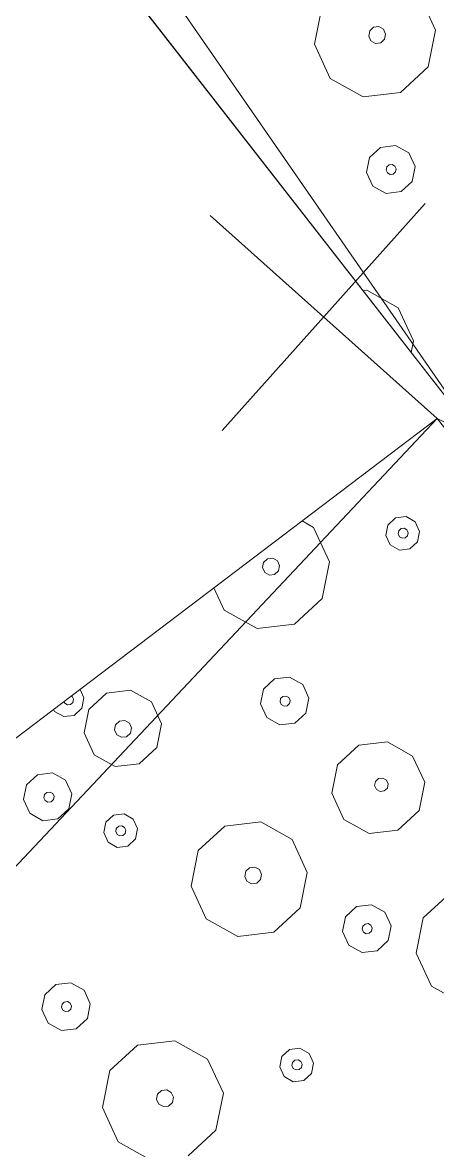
# Model space of a CAD drawing. Header units: metres. Extents: x -2858 to 512, y -1995 to 1252.
# Drawn here: x -539.375 to -538.012, y 371.495 to 375.199 of the extents above; entities that cross this region are included whole.
import ezdxf
from ezdxf.lldxf.tags import DXFTag

# ---------------------------------------------------------------- set-up
doc = ezdxf.new("R2010")
doc.units = ezdxf.units.M
for name, color, linetype in [('Calque commun', 7, 'Continuous'), ('Calque11', 7, 'Continuous'), ('Calque27', 7, 'Continuous')]:
    doc.layers.add(name, color=color, linetype=linetype)
tags = doc.linetypes.add('HIDDENX2', pattern=[0.75, 0.5, -0.25]).pattern_tags.tags
tags[6:7] = [DXFTag(74, 4), DXFTag(75, 0), DXFTag(340, '0'), DXFTag(46, 1.0), DXFTag(50, 0.0), DXFTag(44, 0.0), DXFTag(45, 0.0)]
tags[4:5] = [DXFTag(74, 4), DXFTag(75, 0), DXFTag(340, '0'), DXFTag(46, 1.0), DXFTag(50, 0.0), DXFTag(44, 0.0), DXFTag(45, 0.0)]

# ---------------------------------------------------------------- blocks, each defined once
blk = doc.blocks.new('geometrebondepartleger')
at = {"layer": 'Calque11', "color": 7, "linetype": 'Continuous', "lineweight": 9}
blk.add_line((150.3457, 147.4392, 79), (130.1803, 35.9078, 79), dxfattribs=at)
at = {"layer": 'Calque27', "color": 1, "linetype": 'Continuous', "lineweight": 9}
for p, q in [((145, 116.5, 79), (145, 117.5, 79)), ((144.5, 117, 79), (145.5, 117, 79))]:
    blk.add_line(p, q, dxfattribs=at)
blk = doc.blocks.new('pattern')
at = {"layer": 'Calque commun', "color": 54, "linetype": 'Continuous', "lineweight": 9}
for p, q in [((76.1442, 107.5216), (76.1701, 107.4057)), ((76.1701, 107.4057), (76.1228, 107.2969)), ((76.1228, 107.2969), (76.0207, 107.2365)), ((76.6024, 107.2543), (76.6162, 107.2861)), ((76.6162, 107.2861), (76.646, 107.3037)), ((76.646, 107.3037), (76.6805, 107.3004)), ((76.6805, 107.3004), (76.7064, 107.2775)), ((76.0207, 107.2365), (75.9025, 107.2478)), ((76.61, 107.2205), (76.6024, 107.2543)), ((76.6402, 107.2515), (76.6444, 107.261)), ((76.6425, 107.2413), (76.6402, 107.2515)), ((76.6444, 107.261), (76.6533, 107.2663)), ((76.6533, 107.2663), (76.6636, 107.2653)), ((76.6636, 107.2653), (76.6714, 107.2584)), ((76.6737, 107.2483), (76.6695, 107.2387)), ((76.6714, 107.2584), (76.6737, 107.2483)), ((76.7139, 107.2437), (76.7002, 107.2119)), ((76.7064, 107.2775), (76.7139, 107.2437)), ((76.6359, 107.1976), (76.61, 107.2205)), ((76.6503, 107.2345), (76.6425, 107.2413)), ((76.6606, 107.2335), (76.6503, 107.2345)), ((76.6695, 107.2387), (76.6606, 107.2335)), ((76.7002, 107.2119), (76.6704, 107.1943)), ((76.0912, 107.1296), (76.1108, 107.175)), ((76.1108, 107.175), (76.1534, 107.2001)), ((76.1534, 107.2001), (76.2026, 107.1954)), ((76.2026, 107.1954), (76.2397, 107.1627)), ((76.6704, 107.1943), (76.6359, 107.1976)), ((76.8879, 107.1317), (76.9944, 107.1946)), ((76.9944, 107.1946), (77.1174, 107.1828)), ((76.1534, 107.1245), (76.1575, 107.134)), ((76.1575, 107.134), (76.1664, 107.1393)), ((76.1664, 107.1393), (76.1768, 107.1383)), ((76.1768, 107.1383), (76.1846, 107.1315)), ((76.1846, 107.1315), (76.1868, 107.1213)), ((76.2397, 107.1627), (76.2505, 107.1145)), ((76.8388, 107.0183), (76.8879, 107.1317)), ((76.1019, 107.0814), (76.0912, 107.1296)), ((76.1556, 107.1144), (76.1534, 107.1245)), ((76.1634, 107.1075), (76.1556, 107.1144)), ((76.1737, 107.1065), (76.1634, 107.1075)), ((76.1827, 107.1118), (76.1737, 107.1065)), ((76.1868, 107.1213), (76.1827, 107.1118)), ((76.2505, 107.1145), (76.2308, 107.0691)), ((77.2101, 107.101), (77.237, 106.9804)), ((76.139, 107.0487), (76.1019, 107.0814)), ((76.2308, 107.0691), (76.1882, 107.044)), ((76.1882, 107.044), (76.139, 107.0487)), ((77.0069, 107.0185), (77.0218, 107.0273)), ((77.0218, 107.0273), (77.039, 107.0256)), ((77.039, 107.0256), (77.052, 107.0142)), ((75.6859, 106.943), (75.7677, 106.9913)), ((75.7677, 106.9913), (75.8622, 106.9823)), ((75.8622, 106.9823), (75.9333, 106.9194)), ((76.8656, 106.8977), (76.8388, 107.0183)), ((77, 107.0026), (77.0069, 107.0185)), ((77.0037, 106.9857), (77, 107.0026)), ((77.0167, 106.9742), (77.0037, 106.9857)), ((77.0557, 106.9973), (77.0488, 106.9814)), ((77.052, 107.0142), (77.0557, 106.9973)), ((77.0339, 106.9726), (77.0167, 106.9742)), ((77.0488, 106.9814), (77.0339, 106.9726)), ((77.237, 106.9804), (77.1878, 106.867)), ((75.6481, 106.8559), (75.6859, 106.943)), ((75.9333, 106.9194), (75.954, 106.8268)), ((76.1634, 106.8531), (76.2656, 106.9134)), ((76.2656, 106.9134), (76.3838, 106.9022)), ((76.3838, 106.9022), (76.4727, 106.8236)), ((76.9583, 106.8158), (76.8656, 106.8977)), ((75.6688, 106.7633), (75.6481, 106.8559)), ((75.7644, 106.8446), (75.7699, 106.8572)), ((75.7674, 106.831), (75.7644, 106.8446)), ((75.7699, 106.8572), (75.7818, 106.8643)), ((75.7818, 106.8643), (75.7956, 106.863)), ((75.7956, 106.863), (75.806, 106.8538)), ((75.809, 106.8403), (75.8035, 106.8276)), ((75.806, 106.8538), (75.809, 106.8403)), ((76.1162, 106.7442), (76.1634, 106.8531)), ((77.1878, 106.867), (77.0813, 106.8041)), ((75.7778, 106.8219), (75.7674, 106.831)), ((75.7915, 106.8206), (75.7778, 106.8219)), ((75.8035, 106.8276), (75.7915, 106.8206)), ((75.954, 106.8268), (75.9162, 106.7397)), ((76.4727, 106.8236), (76.4985, 106.7078)), ((77.0813, 106.8041), (76.9583, 106.8158)), ((75.7399, 106.7004), (75.6688, 106.7633)), ((75.9162, 106.7397), (75.8344, 106.6914)), ((76.142, 106.6284), (76.1162, 106.7442)), ((76.2615, 106.73), (76.2684, 106.7459)), ((76.2653, 106.7131), (76.2615, 106.73)), ((76.2684, 106.7459), (76.2833, 106.7547)), ((76.2833, 106.7547), (76.3005, 106.753)), ((76.3005, 106.753), (76.3135, 106.7416)), ((76.3173, 106.7247), (76.3104, 106.7088)), ((76.3135, 106.7416), (76.3173, 106.7247)), ((75.8344, 106.6914), (75.7399, 106.7004)), ((76.2783, 106.7017), (76.2653, 106.7131)), ((76.2955, 106.7), (76.2783, 106.7017)), ((76.3104, 106.7088), (76.2955, 106.7)), ((76.4985, 106.7078), (76.4513, 106.5989)), ((76.231, 106.5498), (76.142, 106.6284)), ((76.9603, 106.6102), (77.0029, 106.6353)), ((77.0029, 106.6353), (77.0521, 106.6306)), ((77.0521, 106.6306), (77.0892, 106.5979)), ((76.4513, 106.5989), (76.3491, 106.5386)), ((76.9407, 106.5648), (76.9603, 106.6102)), ((77.0892, 106.5979), (77.0999, 106.5496)), ((76.3491, 106.5386), (76.231, 106.5498)), ((76.9514, 106.5165), (76.9407, 106.5648)), ((77.0028, 106.5597), (77.007, 106.5692)), ((77.0051, 106.5495), (77.0028, 106.5597)), ((77.0129, 106.5427), (77.0051, 106.5495)), ((77.007, 106.5692), (77.0159, 106.5745)), ((77.0232, 106.5417), (77.0129, 106.5427)), ((77.0159, 106.5745), (77.0263, 106.5735)), ((77.0322, 106.547), (77.0232, 106.5417)), ((77.0263, 106.5735), (77.034, 106.5666)), ((77.0363, 106.5565), (77.0322, 106.547)), ((77.034, 106.5666), (77.0363, 106.5565)), ((77.0999, 106.5496), (77.0803, 106.5043)), ((75.7338, 106.4757), (75.7764, 106.5008)), ((75.7764, 106.5008), (75.8256, 106.4962)), ((76.9885, 106.4838), (76.9514, 106.5165)), ((77.0803, 106.5043), (77.0377, 106.4791)), ((75.7141, 106.4304), (75.7338, 106.4757)), ((75.8256, 106.4962), (75.8626, 106.4634)), ((75.8626, 106.4634), (75.8734, 106.4152)), ((77.0377, 106.4791), (76.9885, 106.4838)), ((75.7249, 106.3821), (75.7141, 106.4304)), ((75.7763, 106.4252), (75.7804, 106.4348)), ((75.7804, 106.4348), (75.7894, 106.44)), ((75.7894, 106.44), (75.7997, 106.439)), ((75.7997, 106.439), (75.8075, 106.4322)), ((75.8075, 106.4322), (75.8098, 106.422)), ((75.083, 106.3809), (75.1128, 106.3985)), ((75.1128, 106.3985), (75.1473, 106.3952)), ((75.1473, 106.3952), (75.1732, 106.3723)), ((75.7786, 106.4151), (75.7763, 106.4252)), ((75.7864, 106.4082), (75.7786, 106.4151)), ((75.7967, 106.4072), (75.7864, 106.4082)), ((75.8056, 106.4125), (75.7967, 106.4072)), ((75.8098, 106.422), (75.8056, 106.4125)), ((75.8734, 106.4152), (75.8537, 106.3698)), ((75.0693, 106.3491), (75.083, 106.3809)), ((75.1071, 106.3463), (75.1112, 106.3558)), ((75.1112, 106.3558), (75.1201, 106.3611)), ((75.1201, 106.3611), (75.1305, 106.3601)), ((75.1305, 106.3601), (75.1382, 106.3532)), ((75.1382, 106.3532), (75.1405, 106.3431)), ((75.1732, 106.3723), (75.1808, 106.3385)), ((75.7619, 106.3494), (75.7249, 106.3821)), ((75.8537, 106.3698), (75.8112, 106.3447)), ((76.4281, 106.3421), (76.4579, 106.3597)), ((76.4579, 106.3597), (76.4924, 106.3564)), ((76.4924, 106.3564), (76.5183, 106.3335)), ((75.0768, 106.3153), (75.0693, 106.3491)), ((75.1027, 106.2924), (75.0768, 106.3153)), ((75.1093, 106.3361), (75.1071, 106.3463)), ((75.1171, 106.3293), (75.1093, 106.3361)), ((75.1274, 106.3283), (75.1171, 106.3293)), ((75.1364, 106.3335), (75.1274, 106.3283)), ((75.1405, 106.3431), (75.1364, 106.3335)), ((75.1808, 106.3385), (75.167, 106.3067)), ((75.8112, 106.3447), (75.7619, 106.3494)), ((76.4143, 106.3104), (76.4281, 106.3421)), ((76.4538, 106.3076), (76.4579, 106.3172)), ((76.4579, 106.3172), (76.4669, 106.3224)), ((76.4669, 106.3224), (76.4772, 106.3214)), ((76.4772, 106.3214), (76.485, 106.3146)), ((76.5183, 106.3335), (76.5258, 106.2998)), ((75.1372, 106.2891), (75.1027, 106.2924)), ((75.167, 106.3067), (75.1372, 106.2891)), ((75.3548, 106.2265), (75.4612, 106.2894)), ((75.4612, 106.2894), (75.5842, 106.2776)), ((76.4219, 106.2766), (76.4143, 106.3104)), ((76.456, 106.2975), (76.4538, 106.3076)), ((76.4638, 106.2906), (76.456, 106.2975)), ((76.4742, 106.2896), (76.4638, 106.2906)), ((76.4831, 106.2949), (76.4742, 106.2896)), ((76.4872, 106.3044), (76.4831, 106.2949)), ((76.485, 106.3146), (76.4872, 106.3044)), ((76.5258, 106.2998), (76.5121, 106.268)), ((75.5842, 106.2776), (75.6769, 106.1958)), ((76.4478, 106.2537), (76.4219, 106.2766)), ((76.4823, 106.2504), (76.4478, 106.2537)), ((76.5121, 106.268), (76.4823, 106.2504)), ((75.3056, 106.1131), (75.3548, 106.2265)), ((76.1194, 106.1711), (76.1875, 106.2113)), ((76.1875, 106.2113), (76.2663, 106.2038)), ((75.6769, 106.1958), (75.7038, 106.0752)), ((76.0879, 106.0985), (76.1194, 106.1711)), ((76.2663, 106.2038), (76.3256, 106.1515)), ((76.3256, 106.1515), (76.3428, 106.0742)), ((76.4871, 106.1055), (76.5297, 106.1306)), ((76.5297, 106.1306), (76.5789, 106.1259)), ((75.3151, 106.0704), (75.3056, 106.1131)), ((75.4668, 106.0974), (75.4737, 106.1133)), ((75.4706, 106.0805), (75.4668, 106.0974)), ((75.4737, 106.1133), (75.4886, 106.1221)), ((75.4886, 106.1221), (75.5058, 106.1204)), ((75.5058, 106.1204), (75.5188, 106.109)), ((75.5188, 106.109), (75.5225, 106.0921)), ((76.1051, 106.0213), (76.0879, 106.0985)), ((76.1881, 106.0908), (76.195, 106.1067)), ((76.195, 106.1067), (76.2099, 106.1155)), ((76.2099, 106.1155), (76.2272, 106.1139)), ((76.2272, 106.1139), (76.2401, 106.1024)), ((76.2401, 106.1024), (76.2439, 106.0855)), ((76.4674, 106.0601), (76.4871, 106.1055)), ((76.5789, 106.1259), (76.616, 106.0932)), ((76.616, 106.0932), (76.6267, 106.0449)), ((75.4835, 106.069), (75.4706, 106.0805)), ((75.5008, 106.0674), (75.4835, 106.069)), ((75.5157, 106.0762), (75.5008, 106.0674)), ((75.5225, 106.0921), (75.5157, 106.0762)), ((75.7038, 106.0752), (75.6717, 106.0013)), ((76.1919, 106.0739), (76.1881, 106.0908)), ((76.2049, 106.0625), (76.1919, 106.0739)), ((76.2221, 106.0608), (76.2049, 106.0625)), ((76.237, 106.0696), (76.2221, 106.0608)), ((76.2439, 106.0855), (76.237, 106.0696)), ((76.3428, 106.0742), (76.3113, 106.0017)), ((76.4782, 106.0118), (76.4674, 106.0601)), ((76.5283, 106.0579), (76.5325, 106.0674)), ((76.5306, 106.0478), (76.5283, 106.0579)), ((76.5325, 106.0674), (76.5414, 106.0727)), ((76.5414, 106.0727), (76.5517, 106.0717)), ((76.5517, 106.0717), (76.5595, 106.0648)), ((76.5595, 106.0648), (76.5618, 106.0547)), ((76.1644, 105.9689), (76.1051, 106.0213)), ((76.5384, 106.0409), (76.5306, 106.0478)), ((76.5487, 106.0399), (76.5384, 106.0409)), ((76.5576, 106.0452), (76.5487, 106.0399)), ((76.5618, 106.0547), (76.5576, 106.0452)), ((76.6267, 106.0449), (76.607, 105.9995)), ((76.3113, 106.0017), (76.2432, 105.9614)), ((76.5153, 105.9791), (76.4782, 106.0118)), ((76.607, 105.9995), (76.5645, 105.9744)), ((74.5831, 105.839), (74.6303, 105.9479)), ((74.6303, 105.9479), (74.6638, 105.9677)), ((76.2432, 105.9614), (76.1644, 105.9689)), ((76.5645, 105.9744), (76.5153, 105.9791)), ((76.2134, 105.8963), (76.2257, 105.9246)), ((76.2257, 105.9246), (76.2555, 105.9422)), ((76.2555, 105.9422), (76.29, 105.9389)), ((76.29, 105.9389), (76.3159, 105.916)), ((76.3159, 105.916), (76.3234, 105.8822)), ((76.2476, 105.8925), (76.2517, 105.902)), ((76.2483, 105.8895), (76.2476, 105.8925)), ((76.2517, 105.902), (76.2607, 105.9073)), ((76.2607, 105.9073), (76.271, 105.9063)), ((76.271, 105.9063), (76.2788, 105.8994)), ((76.281, 105.8893), (76.2786, 105.8836)), ((76.2788, 105.8994), (76.281, 105.8893)), ((76.3234, 105.8822), (76.3205, 105.8755)), ((74.6089, 105.7232), (74.5831, 105.839)), ((74.6181, 105.715), (74.6089, 105.7232)), ((74.2006, 105.5705), (74.2432, 105.5957)), ((74.2432, 105.5957), (74.2924, 105.591)), ((74.2924, 105.591), (74.3295, 105.5582)), ((74.1809, 105.5252), (74.2006, 105.5705)), ((74.3295, 105.5582), (74.3402, 105.51)), ((74.1917, 105.4769), (74.1809, 105.5252)), ((74.2431, 105.52), (74.2473, 105.5296)), ((74.2454, 105.5099), (74.2431, 105.52)), ((74.2532, 105.503), (74.2454, 105.5099)), ((74.2473, 105.5296), (74.2562, 105.5348)), ((74.2635, 105.502), (74.2532, 105.503)), ((74.2562, 105.5348), (74.2665, 105.5339)), ((74.2725, 105.5073), (74.2635, 105.502)), ((74.2665, 105.5339), (74.2743, 105.527)), ((74.2766, 105.5168), (74.2725, 105.5073)), ((74.2743, 105.527), (74.2766, 105.5168)), ((74.3402, 105.51), (74.3206, 105.4646)), ((74.2288, 105.4442), (74.1917, 105.4769)), ((74.3206, 105.4646), (74.278, 105.4395)), ((74.278, 105.4395), (74.2288, 105.4442)), ((73.8216, 105.3213), (73.928, 105.3842)), ((73.928, 105.3842), (74.0511, 105.3725)), ((74.0511, 105.3725), (74.1437, 105.2906)), ((73.7724, 105.2079), (73.8216, 105.3213)), ((74.1437, 105.2906), (74.1706, 105.17)), ((73.9336, 105.1922), (73.9405, 105.2081)), ((73.9405, 105.2081), (73.9554, 105.2169)), ((73.9554, 105.2169), (73.9726, 105.2152)), ((73.9726, 105.2152), (73.9856, 105.2038)), ((73.9374, 105.1753), (73.9336, 105.1922)), ((73.9504, 105.1638), (73.9374, 105.1753)), ((73.9825, 105.171), (73.9676, 105.1622)), ((73.9894, 105.1869), (73.9825, 105.171)), ((73.9856, 105.2038), (73.9894, 105.1869)), ((74.1706, 105.17), (74.1214, 105.0566)), ((73.9676, 105.1622), (73.9504, 105.1638)), ((74.1214, 105.0566), (74.015, 104.9937))]:
    blk.add_line(p, q, dxfattribs=at)
at = {"layer": 'Calque commun', "color": 7, "linetype": 'Continuous', "lineweight": 9}
mesh = blk.add_polyface(dxfattribs=at)
corners = [(70.8497, 113.5412), (53.8349, 19.1692), (74.7282, 106.3237), (76.0435, 113.5984), (74.769, 106.1763), (58.8077, 18.2701), (114.1703, 105.207), (114.1703, 98.5387)]
mesh.append_faces([[corners[k] for k in face] for face in [(3, 4, 6)]], dxfattribs={"vtx0": -1, "vtx1": -1, "color": 7})
mesh.append_faces([[corners[k] for k in face] for face in [(3, 2, 4)]], dxfattribs={"vtx0": -1, "vtx2": -1, "color": 7})
mesh.append_faces([[corners[k] for k in face] for face in [(5, 2, 1)]], dxfattribs={"vtx1": -1, "color": 7})
mesh.append_faces([[corners[k] for k in face] for face in [(0, 1, 2), (3, 0, 2)]], dxfattribs={"vtx1": -1, "vtx2": -1, "color": 7})
mesh.append_faces([[corners[k] for k in face] for face in [(4, 7, 6)]], dxfattribs={"vtx2": -1, "color": 7})

msp = doc.modelspace()

# ---------------------------------------------------------------- linework, layer by layer
at = {"layer": 'Calque commun', "color": 3, "linetype": 'HIDDENX2', "lineweight": 18, "extrusion": (0, 0, -1)}
msp.add_arc((494.5277, 544.1418), 162.6468, 258.823451, 321.396966, dxfattribs=at)
msp.add_arc((494.5277, 544.1418), 162.6468, 258.823451, 321.396966, dxfattribs=at)
msp.add_arc((494.5277, 544.1418), 162.6468, 258.823451, 321.396966, dxfattribs=at)

# ---------------------------------------------------------------- block references
at = {"layer": 'Calque commun', "color": 0, "linetype": 'ByBlock', "lineweight": -2, "rotation": 228.1617603435354}
for name, p in [('geometrebondepartleger', (-528.8356, 560.3039)), ('pattern', (-567.2453, 500.4263))]:
    msp.add_blockref(name, p, dxfattribs=at)

doc.saveas('drawing.dxf')
